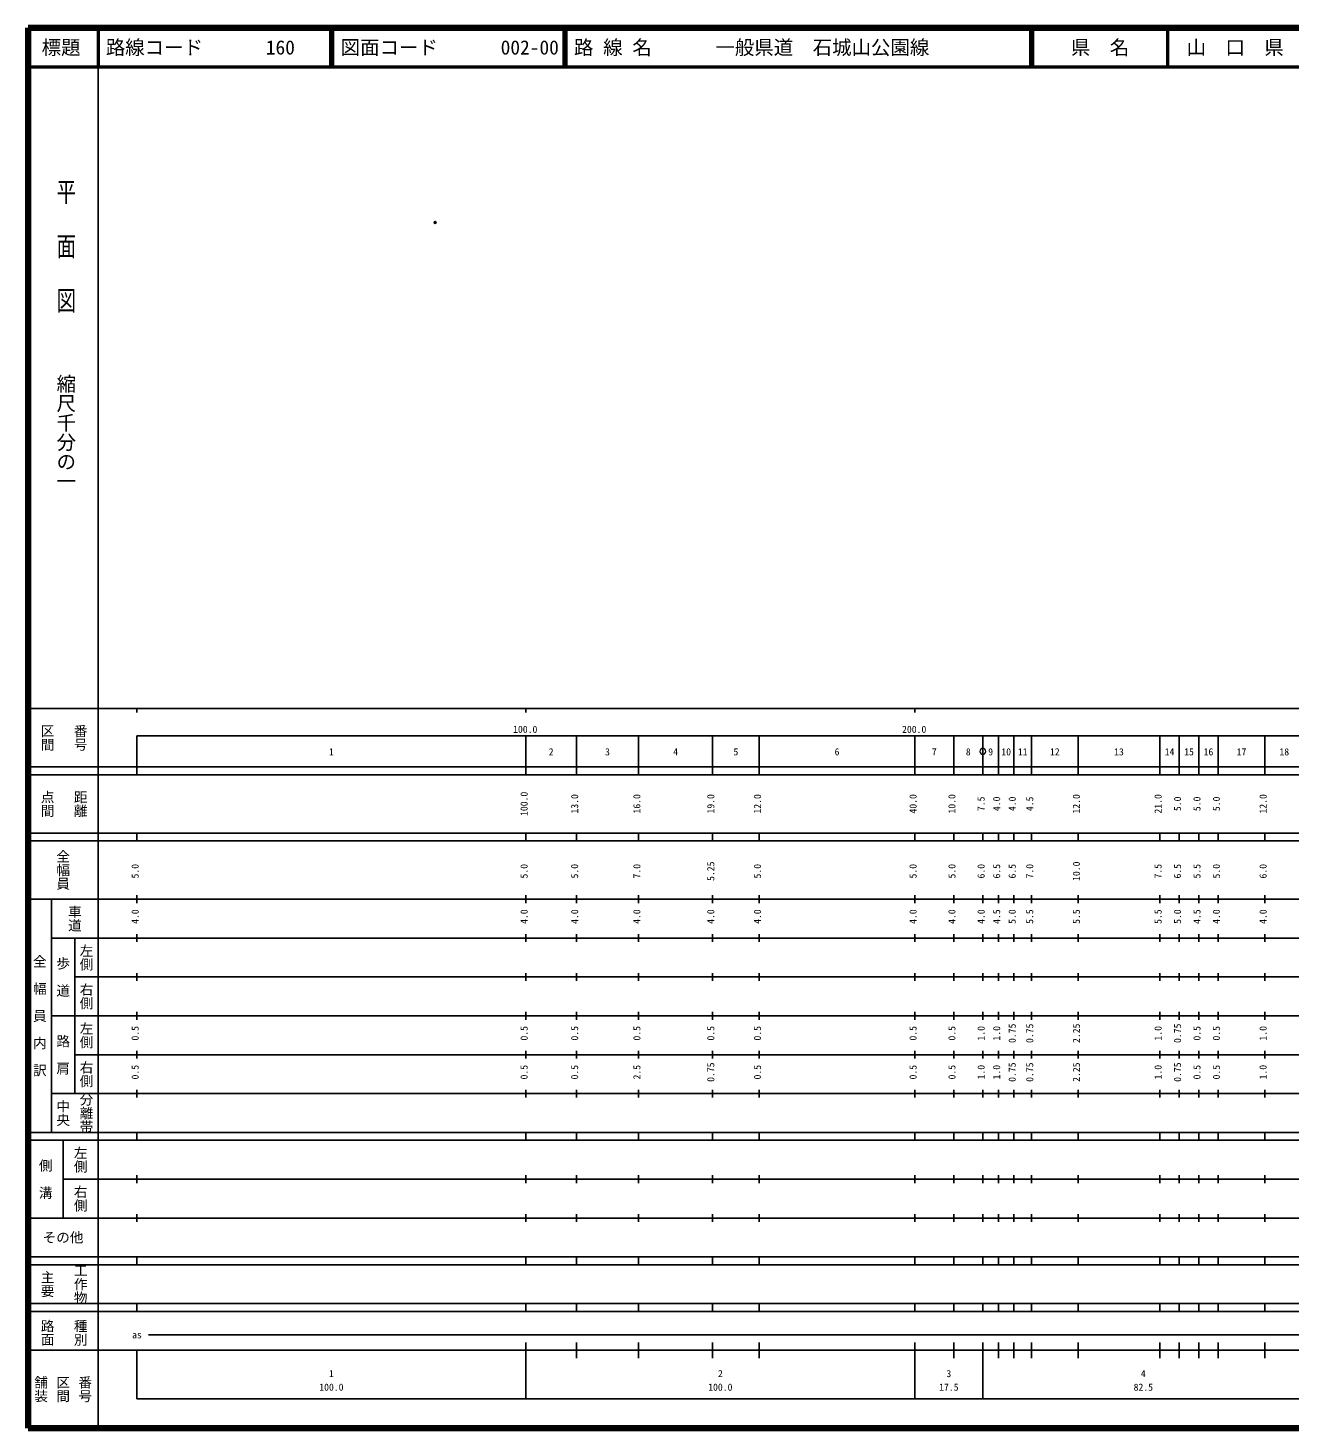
# Model space of a CAD drawing. Units: millimetres on the paper. Extents: x 40 to 680, y 20 to 380.
# Drawn here: x 40 to 364.5, y 20 to 380 of the extents above; entities that cross this region are included whole.
import ezdxf
from ezdxf.enums import TextEntityAlignment as Align

# ---------------------------------------------------------------- set-up
doc = ezdxf.new("R2010")
doc.units = ezdxf.units.MM
doc.header["$PDMODE"] = 32
doc.header["$PDSIZE"] = 0.5
doc.layers.add('M-OTRS', color=6, linetype='Continuous')
doc.layers.add('M-TTL-TXT', color=7, linetype='Continuous')
for name, color, linetype, lineweight in [('M-TTL', 2, 'Continuous', 140), ('M-TTL-BAND', 7, 'Continuous', 25), ('M-TTL-LINE', 7, 'Continuous', 50)]:
    doc.layers.add(name, color=color, linetype=linetype, lineweight=lineweight)
doc.styles.add('@ＭＳ ゴシック', font='')
doc.styles.add('ＭＳ ゴシック', font='')
doc.styles.get('@ＭＳ ゴシック').set_extended_font_data('@MS Gothic')
doc.styles.get('ＭＳ ゴシック').set_extended_font_data('MS Gothic')

msp = doc.modelspace()

# ---------------------------------------------------------------- linework, layer by layer
at = {"layer": 'M-OTRS'}
msp.add_point((144.673, 330.01), dxfattribs=at)
at = {"layer": 'M-TTL'}
for p, q in [((40, 380), (40, 20)), ((680, 380), (40, 380)), ((40, 20), (680, 20))]:
    msp.add_line(p, q, dxfattribs=at)
at = {"layer": 'M-TTL-BAND'}
for p, q in [((58, 370), (58, 20)), ((40, 205), (579, 205)), ((68, 205), (68, 204)), ((168, 205), (168, 204)), ((268, 205), (268, 204)), ((68, 198), (579, 198)), ((68, 198), (68, 188)), ((168, 188), (168, 198)), ((181, 188), (181, 198)), ((197, 188), (197, 198)), ((216, 188), (216, 198)), ((228, 188), (228, 198)), ((268, 188), (268, 198)), ((278, 188), (278, 198)), ((285.5, 188), (285.5, 198)), ((289.5, 188), (289.5, 198)), ((293.5, 188), (293.5, 198)), ((298, 188), (298, 198)), ((310, 188), (310, 198)), ((331, 188), (331, 198)), ((336, 188), (336, 198)), ((341, 188), (341, 198)), ((346, 188), (346, 198)), ((358, 188), (358, 198)), ((40, 190), (579, 190)), ((40, 188), (579, 188)), ((40, 173), (579, 173)), ((68, 171), (68, 173)), ((168, 171), (168, 173)), ((181, 171), (181, 173)), ((197, 171), (197, 173)), ((216, 171), (216, 173)), ((228, 171), (228, 173)), ((268, 171), (268, 173)), ((278, 171), (278, 173)), ((285.5, 171), (285.5, 173)), ((289.5, 171), (289.5, 173)), ((293.5, 171), (293.5, 173)), ((298, 171), (298, 173)), ((310, 171), (310, 173)), ((331, 171), (331, 173)), ((336, 171), (336, 173)), ((341, 171), (341, 173)), ((346, 171), (346, 173)), ((358, 171), (358, 173)), ((40, 171), (579, 171)), ((40, 156), (579, 156)), ((46, 96), (46, 156)), ((68, 155), (68, 157)), ((168, 155), (168, 157)), ((181, 155), (181, 157)), ((197, 155), (197, 157)), ((216, 155), (216, 157)), ((228, 155), (228, 157)), ((268, 155), (268, 157)), ((278, 155), (278, 157)), ((285.5, 155), (285.5, 157)), ((289.5, 155), (289.5, 157)), ((293.5, 155), (293.5, 157)), ((298, 155), (298, 157)), ((310, 155), (310, 157)), ((331, 155), (331, 157)), ((336, 155), (336, 157)), ((341, 155), (341, 157)), ((346, 155), (346, 157)), ((358, 155), (358, 157)), ((46, 146), (579, 146)), ((52, 146), (52, 106)), ((68, 145), (68, 147)), ((168, 145), (168, 147)), ((181, 145), (181, 147)), ((197, 145), (197, 147)), ((216, 145), (216, 147)), ((228, 145), (228, 147)), ((268, 145), (268, 147)), ((278, 145), (278, 147)), ((285.5, 145), (285.5, 147)), ((289.5, 145), (289.5, 147)), ((293.5, 145), (293.5, 147)), ((298, 145), (298, 147)), ((310, 145), (310, 147)), ((331, 145), (331, 147)), ((336, 145), (336, 147)), ((341, 145), (341, 147)), ((346, 145), (346, 147)), ((358, 145), (358, 147)), ((68, 135), (68, 137)), ((168, 135), (168, 137)), ((181, 135), (181, 137)), ((197, 135), (197, 137)), ((216, 135), (216, 137)), ((228, 135), (228, 137)), ((268, 135), (268, 137)), ((278, 135), (278, 137)), ((285.5, 135), (285.5, 137)), ((289.5, 135), (289.5, 137)), ((293.5, 135), (293.5, 137)), ((298, 135), (298, 137)), ((310, 135), (310, 137)), ((331, 135), (331, 137)), ((336, 135), (336, 137)), ((341, 135), (341, 137)), ((346, 135), (346, 137)), ((358, 135), (358, 137)), ((52, 136), (579, 136)), ((46, 126), (579, 126)), ((68, 125), (68, 127)), ((168, 125), (168, 127)), ((181, 125), (181, 127)), ((197, 125), (197, 127)), ((216, 125), (216, 127)), ((228, 125), (228, 127)), ((268, 125), (268, 127)), ((278, 125), (278, 127)), ((285.5, 125), (285.5, 127)), ((289.5, 125), (289.5, 127)), ((293.5, 125), (293.5, 127)), ((298, 125), (298, 127)), ((310, 125), (310, 127)), ((331, 125), (331, 127)), ((336, 125), (336, 127)), ((341, 125), (341, 127)), ((346, 125), (346, 127)), ((358, 125), (358, 127)), ((52, 116), (579, 116)), ((68, 115), (68, 117)), ((168, 115), (168, 117)), ((181, 115), (181, 117)), ((197, 115), (197, 117)), ((216, 115), (216, 117)), ((228, 115), (228, 117)), ((268, 115), (268, 117)), ((278, 115), (278, 117)), ((285.5, 115), (285.5, 117)), ((289.5, 115), (289.5, 117)), ((293.5, 115), (293.5, 117)), ((298, 115), (298, 117)), ((310, 115), (310, 117)), ((331, 115), (331, 117)), ((336, 115), (336, 117)), ((341, 115), (341, 117)), ((346, 115), (346, 117)), ((358, 115), (358, 117)), ((46, 106), (579, 106)), ((68, 105), (68, 107)), ((168, 105), (168, 107)), ((181, 105), (181, 107)), ((197, 105), (197, 107)), ((216, 105), (216, 107)), ((228, 105), (228, 107)), ((268, 105), (268, 107)), ((278, 105), (278, 107)), ((285.5, 105), (285.5, 107)), ((289.5, 105), (289.5, 107)), ((293.5, 105), (293.5, 107)), ((298, 105), (298, 107)), ((310, 105), (310, 107)), ((331, 105), (331, 107)), ((336, 105), (336, 107)), ((341, 105), (341, 107)), ((346, 105), (346, 107)), ((358, 105), (358, 107)), ((40, 96), (579, 96)), ((40, 94), (579, 94)), ((49, 94), (49, 74)), ((68, 94), (68, 96)), ((168, 94), (168, 96)), ((181, 94), (181, 96)), ((197, 94), (197, 96)), ((216, 94), (216, 96)), ((228, 94), (228, 96)), ((268, 94), (268, 96)), ((278, 94), (278, 96)), ((285.5, 94), (285.5, 96)), ((289.5, 94), (289.5, 96)), ((293.5, 94), (293.5, 96)), ((298, 94), (298, 96)), ((310, 94), (310, 96)), ((331, 94), (331, 96)), ((336, 94), (336, 96)), ((341, 94), (341, 96)), ((346, 94), (346, 96)), ((358, 94), (358, 96)), ((49, 84), (579, 84)), ((68, 83), (68, 85)), ((168, 83), (168, 85)), ((181, 83), (181, 85)), ((197, 83), (197, 85)), ((216, 83), (216, 85)), ((228, 83), (228, 85)), ((268, 83), (268, 85)), ((278, 83), (278, 85)), ((285.5, 83), (285.5, 85)), ((289.5, 83), (289.5, 85)), ((293.5, 83), (293.5, 85)), ((298, 83), (298, 85)), ((310, 83), (310, 85)), ((331, 83), (331, 85)), ((336, 83), (336, 85)), ((341, 83), (341, 85)), ((346, 83), (346, 85)), ((358, 83), (358, 85)), ((40, 74), (579, 74)), ((68, 73), (68, 75)), ((168, 73), (168, 75)), ((181, 73), (181, 75)), ((197, 73), (197, 75)), ((216, 73), (216, 75)), ((228, 73), (228, 75)), ((268, 73), (268, 75)), ((278, 73), (278, 75)), ((285.5, 73), (285.5, 75)), ((289.5, 73), (289.5, 75)), ((293.5, 73), (293.5, 75)), ((298, 73), (298, 75)), ((310, 73), (310, 75)), ((331, 73), (331, 75)), ((336, 73), (336, 75)), ((341, 73), (341, 75)), ((346, 73), (346, 75)), ((358, 73), (358, 75)), ((40, 64), (579, 64)), ((40, 62), (579, 62)), ((68, 62), (68, 64)), ((168, 62), (168, 64)), ((181, 62), (181, 64)), ((197, 62), (197, 64)), ((216, 62), (216, 64)), ((228, 62), (228, 64)), ((268, 62), (268, 64)), ((278, 62), (278, 64)), ((285.5, 62), (285.5, 64)), ((289.5, 62), (289.5, 64)), ((293.5, 62), (293.5, 64)), ((298, 62), (298, 64)), ((310, 62), (310, 64)), ((331, 62), (331, 64)), ((336, 62), (336, 64)), ((341, 62), (341, 64)), ((346, 62), (346, 64)), ((358, 62), (358, 64)), ((40, 52), (579, 52)), ((68, 50), (68, 52)), ((168, 50), (168, 52)), ((181, 50), (181, 52)), ((197, 50), (197, 52)), ((216, 50), (216, 52)), ((228, 50), (228, 52)), ((268, 50), (268, 52)), ((278, 50), (278, 52)), ((285.5, 50), (285.5, 52)), ((289.5, 50), (289.5, 52)), ((293.5, 50), (293.5, 52)), ((298, 50), (298, 52)), ((310, 50), (310, 52)), ((331, 50), (331, 52)), ((336, 50), (336, 52)), ((341, 50), (341, 52)), ((346, 50), (346, 52)), ((358, 50), (358, 52)), ((40, 50), (579, 50)), ((71, 44), (565, 44)), ((40, 40), (579, 40)), ((68, 40), (68, 27.5)), ((168, 27.5), (168, 42)), ((181, 38), (181, 42)), ((197, 38), (197, 42)), ((216, 38), (216, 42)), ((228, 38), (228, 42)), ((268, 27.5), (268, 42)), ((278, 38), (278, 42)), ((285.5, 27.5), (285.5, 42)), ((289.5, 38), (289.5, 42)), ((293.5, 38), (293.5, 42)), ((298, 38), (298, 42)), ((310, 38), (310, 42)), ((331, 38), (331, 42)), ((336, 38), (336, 42)), ((341, 38), (341, 42)), ((346, 38), (346, 42)), ((358, 38), (358, 42)), ((68, 27.5), (579, 27.5))]:
    msp.add_line(p, q, dxfattribs=at)
at = {"layer": 'M-TTL-BAND', "lineweight": 13}
msp.add_lwpolyline([(286.25, 194, 1), (284.75, 194, 1)], format="xyb", close=True, dxfattribs=at)
at = {"layer": 'M-TTL-LINE'}
for p, q in [((58, 380), (58, 370)), ((117.75, 380), (117.75, 370)), ((118.25, 380), (118.25, 370)), ((177.75, 380), (177.75, 370)), ((178.25, 380), (178.25, 370)), ((297.75, 380), (297.75, 370)), ((298.25, 380), (298.25, 370)), ((333, 380), (333, 370)), ((40, 370), (680, 370))]:
    msp.add_line(p, q, dxfattribs=at)

# ---------------------------------------------------------------- texts
at = {"layer": 'M-TTL-BAND', "style": '@ＭＳ ゴシック', "width": 1.4}
msp.add_text('平  面  図', height=3.666, rotation=270, dxfattribs=at).set_placement((49.777, 306.475), align=Align.MIDDLE_RIGHT)
at = {"layer": 'M-TTL-BAND', "style": '@ＭＳ ゴシック'}
msp.add_text('縮尺千分の一', height=3.666, rotation=270, dxfattribs=at).set_placement((49.777, 261.03), align=Align.MIDDLE_RIGHT)
for s, p in [('区間', (45, 197.5)), ('番号', (53.5, 197.5)), ('点間', (45, 180.5)), ('距離', (53.5, 180.5)), ('全幅員', (49, 163.5)), ('車道', (52, 151)), ('左側', (55, 141)), ('全\u3000幅\u3000員\u3000内\u3000訳', (43, 126)), ('歩\u3000道', (49, 136)), ('右側', (55, 131)), ('左側', (55, 121)), ('路\u3000肩', (49, 116)), ('右側', (55, 111)), ('分離帯', (55, 101)), ('中央', (49, 101)), ('左側', (53.5, 89)), ('側\u3000溝', (44.5, 84)), ('右側', (53.5, 79)), ('工作物', (53.5, 57)), ('主要', (45, 57)), ('路面', (45, 44.5)), ('種別', (53.5, 44.5)), ('舗装', (43.333, 30)), ('区間', (49, 30)), ('番号', (54.667, 30))]:
    msp.add_text(s, height=2.566, rotation=270, dxfattribs=at).set_placement(p, align=Align.MIDDLE_CENTER)
at = {"layer": 'M-TTL-BAND', "style": 'ＭＳ ゴシック'}
for s, p in [('100.0', (167.844, 198.195)), ('200.0', (267.844, 198.195)), ('1', (118, 192.405)), ('2', (174.5, 192.405)), ('3', (189, 192.405)), ('4', (206.5, 192.405)), ('5', (222, 192.405)), ('6', (248, 192.405)), ('7', (273, 192.405)), ('8', (281.75, 192.405)), ('9', (287.5, 192.405)), ('10', (291.5, 192.405)), ('11', (295.75, 192.405)), ('12', (304, 192.405)), ('13', (320.5, 192.405)), ('14', (333.5, 192.405)), ('15', (338.5, 192.405)), ('16', (343.5, 192.405)), ('17', (352, 192.405)), ('18', (363, 192.405)), ('as', (68, 42.5)), ('1', (118, 32.523)), ('2', (218, 32.523)), ('3', (276.75, 32.523)), ('4', (326.75, 32.523)), ('100.0', (118, 29.033)), ('100.0', (218, 29.033)), ('17.5', (276.75, 29.033)), ('82.5', (326.75, 29.033))]:
    msp.add_text(s, height=1.833, dxfattribs=at).set_placement(p, align=Align.BOTTOM_CENTER)
for s, p in [('100.0', (169, 180.5)), ('13.0', (182, 180.5)), ('16.0', (198, 180.5)), ('19.0', (217, 180.5)), ('12.0', (229, 180.5)), ('40.0', (269, 180.5)), ('10.0', (279, 180.5)), ('7.5', (286.5, 180.5)), ('4.0', (290.5, 180.5)), ('4.0', (294.5, 180.5)), ('4.5', (299, 180.5)), ('12.0', (311, 180.5)), ('21.0', (332, 180.5)), ('5.0', (337, 180.5)), ('5.0', (342, 180.5)), ('5.0', (347, 180.5)), ('12.0', (359, 180.5)), ('5.0', (69, 163.174)), ('5.0', (169, 163.174)), ('5.0', (182, 163.174)), ('7.0', (198, 163.174)), ('5.25', (217, 163.174)), ('5.0', (229, 163.174)), ('5.0', (269, 163.174)), ('5.0', (279, 163.174)), ('6.0', (286.5, 163.174)), ('6.5', (290.5, 163.174)), ('6.5', (294.5, 163.174)), ('7.0', (299, 163.174)), ('10.0', (311, 163.174)), ('7.5', (332, 163.174)), ('6.5', (337, 163.174)), ('5.5', (342, 163.174)), ('5.0', (347, 163.174)), ('6.0', (359, 163.174)), ('4.0', (69, 151.5)), ('4.0', (169, 151.5)), ('4.0', (182, 151.5)), ('4.0', (198, 151.5)), ('4.0', (217, 151.5)), ('4.0', (229, 151.5)), ('4.0', (269, 151.5)), ('4.0', (279, 151.5)), ('4.0', (286.5, 151.5)), ('4.5', (290.5, 151.5)), ('5.0', (294.5, 151.5)), ('5.5', (299, 151.5)), ('5.5', (311, 151.5)), ('5.5', (332, 151.5)), ('5.0', (337, 151.5)), ('4.5', (342, 151.5)), ('4.0', (347, 151.5)), ('4.0', (359, 151.5)), ('0.5', (69, 121.5)), ('0.5', (169, 121.5)), ('0.5', (182, 121.5)), ('0.5', (198, 121.5)), ('0.5', (217, 121.5)), ('0.5', (229, 121.5)), ('0.5', (269, 121.5)), ('0.5', (279, 121.5)), ('1.0', (286.5, 121.5)), ('1.0', (290.5, 121.5)), ('0.75', (294.5, 121.5)), ('0.75', (299, 121.5)), ('2.25', (311, 121.5)), ('1.0', (332, 121.5)), ('0.75', (337, 121.5)), ('0.5', (342, 121.5)), ('0.5', (347, 121.5)), ('1.0', (359, 121.5)), ('0.5', (69, 111.5)), ('0.5', (169, 111.5)), ('0.5', (182, 111.5)), ('2.5', (198, 111.5)), ('0.75', (217, 111.5)), ('0.5', (229, 111.5)), ('0.5', (269, 111.5)), ('0.5', (279, 111.5)), ('1.0', (286.5, 111.5)), ('1.0', (290.5, 111.5)), ('0.75', (294.5, 111.5)), ('0.75', (299, 111.5)), ('2.25', (311, 111.5)), ('1.0', (332, 111.5)), ('0.75', (337, 111.5)), ('0.5', (342, 111.5)), ('0.5', (347, 111.5)), ('1.0', (359, 111.5))]:
    msp.add_text(s, height=1.833, rotation=90, dxfattribs=at).set_placement(p, align=Align.BOTTOM_CENTER)
msp.add_text('その他', height=2.566, dxfattribs=at).set_placement((49, 69), align=Align.MIDDLE_CENTER)
at = {"layer": 'M-TTL-TXT', "style": 'ＭＳ ゴシック'}
for s, p in [('標題', (48.5, 375)), ('県\u3000名', (315.625, 375)), ('山\u3000口\u3000県', (350.375, 375))]:
    msp.add_text(s, height=3.666, dxfattribs=at).set_placement(p, align=Align.MIDDLE_CENTER)
for s, p in [('路線コード', (60, 375)), ('160', (101.142, 375)), ('図面コード', (120.38, 375)), ('002-00', (161.521, 375)), ('路 線 名', (180.38, 375)), ('一般県道\u3000石城山公園線', (216.734, 375))]:
    msp.add_text(s, height=3.666, dxfattribs=at).set_placement(p, align=Align.MIDDLE_LEFT)

doc.saveas('drawing.dxf')
